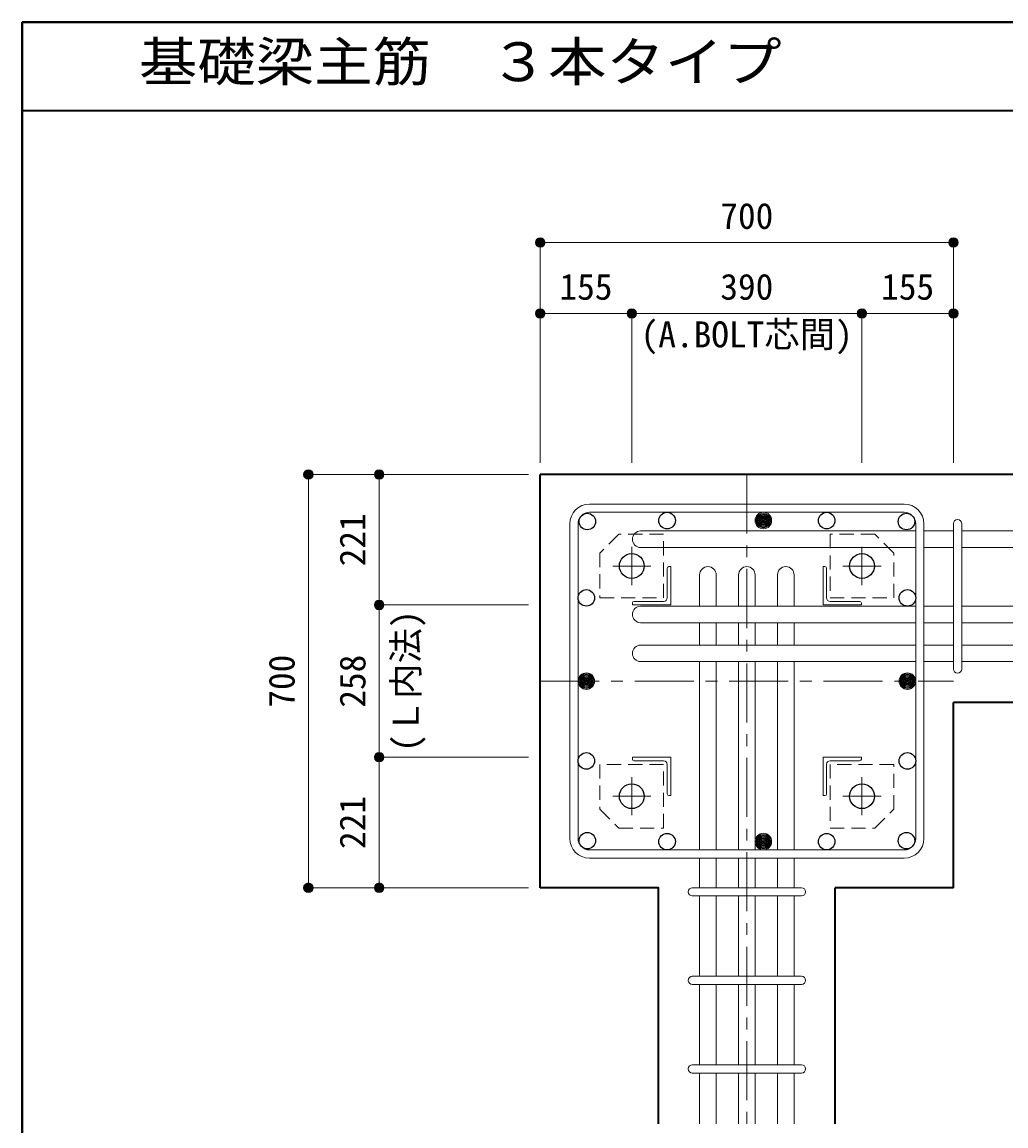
# Model space of a CAD drawing. Units: millimetres at full size, sheet at 1:20; some dimension numbers follow another scale. Extents: x -3982 to 3969, y -2797 to 2801.
# Drawn here: x -3982 to -2315, y 930 to 2801 of the extents above; entities that cross this region are included whole.
import ezdxf
from ezdxf.enums import TextEntityAlignment as Align

# ---------------------------------------------------------------- set-up
doc = ezdxf.new("R2010")
doc.units = ezdxf.units.MM
doc.header["$LTSCALE"] = 20
doc.header["$PDMODE"] = 32
doc.header["$PDSIZE"] = 12
doc.linetypes.add('CHAIN1', pattern=[8, 5, -1, 1, -1])
doc.linetypes.add('DASHED1', pattern=[1.8, 1.2, -0.6])
for name, color, linetype, lineweight in [('6-1_躯体線', 2, 'Continuous', 35), ('6-2_A.Bolt_', 4, 'Continuous', 9), ('6-3_柱型主筋', 4, 'Continuous', 9), ('6-4_フープ', 7, 'Continuous', 18), ('6-5_梁主筋', 7, 'Continuous', 18), ('6-6_S.T.P.', 7, 'Continuous', 18), ('6-7_文字', 7, 'Continuous', 18), ('6-9', 4, 'DASHED1', 9), ('6-D_寸法', 4, 'Continuous', 9), ('F-0_枠', 6, 'Continuous', 40)]:
    doc.layers.add(name, color=color, linetype=linetype, lineweight=lineweight)
doc.styles.add('ＭＳ ゴシック', font='')
doc.styles.get('ＭＳ ゴシック').set_extended_font_data('MS Gothic')

msp = doc.modelspace()

# ---------------------------------------------------------------- linework, layer by layer
at = {"layer": '6-1_躯体線'}
for p, q in [((-2003.87, 2034.12), (-3103.87, 2034.12)), ((-3103.87, 1334.12), (-3103.87, 2034.12)), ((-2003.87, 1647.62), (-2403.87, 1647.62)), ((-2403.87, 1334.12), (-2403.87, 1647.62)), ((-2604.37, 934.12), (-2604.37, 1334.12)), ((-2403.87, 1334.12), (-2604.37, 1334.12))]:
    msp.add_line(p, q, dxfattribs=at)
msp.add_lwpolyline([(-2903.37, 934.12), (-2903.37, 1334.12), (-3103.87, 1334.12)], dxfattribs=at)
at = {"layer": '6-2_A.Bolt_', "linetype": 'CHAIN1'}
for p, q in [((-2948.87, 1846.92), (-2948.87, 1911.42)), ((-2558.87, 1846.92), (-2558.87, 1911.42)), ((-2916.67, 1879.12), (-2981.17, 1879.12)), ((-2591.07, 1879.12), (-2526.57, 1879.12)), ((-2948.87, 1521.32), (-2948.87, 1456.82)), ((-2558.87, 1521.32), (-2558.87, 1456.82)), ((-2916.67, 1489.12), (-2981.17, 1489.12)), ((-2591.07, 1489.12), (-2526.57, 1489.12))]:
    msp.add_line(p, q, dxfattribs=at)
at = {"layer": '6-2_A.Bolt_'}
for p, q in [((-2888.87, 1875.12), (-2888.87, 1825.12)), ((-2882.87, 1878.12), (-2885.87, 1878.12)), ((-2882.87, 1878.12), (-2882.87, 1813.12)), ((-2624.87, 1878.12), (-2621.87, 1878.12)), ((-2624.87, 1878.12), (-2624.87, 1813.12)), ((-2618.87, 1875.12), (-2618.87, 1825.12)), ((-2947.87, 1813.12), (-2947.87, 1816.12)), ((-2944.87, 1819.12), (-2894.87, 1819.12)), ((-2562.87, 1819.12), (-2612.87, 1819.12)), ((-2559.87, 1813.12), (-2559.87, 1816.12)), ((-2947.87, 1813.12), (-2882.87, 1813.12)), ((-2559.87, 1813.12), (-2624.87, 1813.12)), ((-2947.87, 1555.12), (-2882.87, 1555.12)), ((-2947.87, 1555.12), (-2947.87, 1552.12)), ((-2882.87, 1490.12), (-2882.87, 1555.12)), ((-2559.87, 1555.12), (-2624.87, 1555.12)), ((-2624.87, 1490.12), (-2624.87, 1555.12)), ((-2559.87, 1555.12), (-2559.87, 1552.12)), ((-2944.87, 1549.12), (-2894.87, 1549.12)), ((-2888.87, 1493.12), (-2888.87, 1543.12)), ((-2618.87, 1493.12), (-2618.87, 1543.12)), ((-2562.87, 1549.12), (-2612.87, 1549.12)), ((-2882.87, 1490.12), (-2885.87, 1490.12)), ((-2624.87, 1490.12), (-2621.87, 1490.12))]:
    msp.add_line(p, q, dxfattribs=at)
at = {"layer": '6-2_A.Bolt_', "color": 3, "lineweight": 25}
for centre in [(-2948.87, 1879.12), (-2558.87, 1879.12), (-2948.87, 1489.12), (-2558.87, 1489.12)]:
    msp.add_circle(centre, 21, dxfattribs=at)
at = {"layer": '6-2_A.Bolt_'}
for centre, radius, start, end in [((-2885.87, 1875.12), 3, 90, 180), ((-2621.87, 1875.12), 3, 0, 90), ((-2944.87, 1816.12), 3, 90, 180), ((-2894.87, 1825.12), 6, 270, 0), ((-2612.87, 1825.12), 6, 180, 270), ((-2562.87, 1816.12), 3, 0, 90), ((-2944.87, 1552.12), 3, 180, 270), ((-2894.87, 1543.12), 6, 0, 90), ((-2612.87, 1543.12), 6, 90, 180), ((-2562.87, 1552.12), 3, 270, 0), ((-2885.87, 1493.12), 3, 180, 270), ((-2621.87, 1493.12), 3, 270, 0)]:
    msp.add_arc(centre, radius, start, end, dxfattribs=at)
at = {"layer": '6-3_柱型主筋', "color": 3, "lineweight": 25}
for centre in [(-3024.26, 1954.51), (-2889.06, 1956.12), (-2618.67, 1956.12), (-2483.48, 1954.51), (-3025.87, 1825.12), (-2481.87, 1825.12), (-3025.87, 1548.93), (-2481.87, 1548.93), (-3024.26, 1413.74), (-2889.06, 1412.12), (-2618.67, 1412.12), (-2483.48, 1413.74)]:
    msp.add_circle(centre, 14, dxfattribs=at)
at = {"layer": '6-3_柱型主筋'}
for centre, radius in [((-2725.87, 1956.24), 14), ((-2725.87, 1956.24), 12.5), ((-2725.87, 1956.24), 11), ((-2725.87, 1956.24), 9.5), ((-2725.87, 1956.24), 8), ((-2725.87, 1956.24), 6.5), ((-2725.87, 1956.24), 5), ((-2725.87, 1956.24), 3.5), ((-2725.87, 1956.24), 2), ((-2725.87, 1956.24), 0.5), ((-3025.87, 1684.12), 14), ((-3025.87, 1684.12), 12.5), ((-3025.87, 1684.12), 11), ((-3025.87, 1684.12), 9.5), ((-3025.87, 1684.12), 8), ((-3025.87, 1684.12), 6.5), ((-3025.87, 1684.12), 5), ((-3025.87, 1684.12), 3.5), ((-3025.87, 1684.12), 2), ((-3025.87, 1684.12), 0.5), ((-2481.87, 1684.12), 14), ((-2481.87, 1684.12), 12.5), ((-2481.87, 1684.12), 11), ((-2481.87, 1684.12), 9.5), ((-2481.87, 1684.12), 8), ((-2481.87, 1684.12), 6.5), ((-2481.87, 1684.12), 5), ((-2481.87, 1684.12), 3.5), ((-2481.87, 1684.12), 2), ((-2481.87, 1684.12), 0.5), ((-2725.87, 1412.24), 14), ((-2725.87, 1412.24), 12.5), ((-2725.87, 1412.24), 11), ((-2725.87, 1412.24), 9.5), ((-2725.87, 1412.24), 8), ((-2725.87, 1412.24), 6.5), ((-2725.87, 1412.24), 5), ((-2725.87, 1412.24), 3.5), ((-2725.87, 1412.24), 2), ((-2725.87, 1412.24), 0.5)]:
    msp.add_circle(centre, radius, dxfattribs=at)
at = {"layer": '6-4_フープ'}
for p, q in [((-2487.37, 1984.12), (-3020.37, 1984.12)), ((-2487.37, 1970.12), (-3020.37, 1970.12)), ((-3053.87, 1417.62), (-3053.87, 1950.62)), ((-3039.87, 1417.62), (-3039.87, 1950.62)), ((-2467.87, 1417.62), (-2467.87, 1950.62)), ((-2453.87, 1417.62), (-2453.87, 1950.62)), ((-2487.37, 1398.12), (-3020.37, 1398.12)), ((-2487.37, 1384.12), (-3020.37, 1384.12))]:
    msp.add_line(p, q, dxfattribs=at)
for centre, radius, start, end in [((-3020.37, 1950.62), 33.5, 90, 180), ((-2487.37, 1950.62), 33.5, 0, 90), ((-3020.37, 1950.62), 19.5, 90, 180), ((-2487.37, 1950.62), 19.5, 0, 90), ((-3020.37, 1417.62), 33.5, 180, 270), ((-3020.37, 1417.62), 19.5, 180, 270), ((-2487.37, 1417.62), 19.5, 270, 0), ((-2487.37, 1417.62), 33.5, 270, 0)]:
    msp.add_arc(centre, radius, start, end, dxfattribs=at)
at = {"layer": '6-5_梁主筋'}
for p, q in [((-2933.87, 1938.49), (-2467.87, 1938.49)), ((-2403.87, 1938.49), (-2453.87, 1938.49)), ((-2253.87, 1938.49), (-2389.87, 1938.49)), ((-2933.87, 1910.49), (-2467.87, 1910.49)), ((-2403.87, 1910.49), (-2453.87, 1910.49)), ((-2253.87, 1910.49), (-2389.87, 1910.49)), ((-2833.87, 1864.12), (-2833.87, 1811.12)), ((-2805.87, 1864.12), (-2805.87, 1811.12)), ((-2767.87, 1864.12), (-2767.87, 1811.12)), ((-2739.87, 1864.12), (-2739.87, 1811.12)), ((-2701.87, 1864.12), (-2701.87, 1811.12)), ((-2673.87, 1864.12), (-2673.87, 1811.12)), ((-2933.87, 1811.12), (-2467.87, 1811.12)), ((-2403.87, 1811.12), (-2453.87, 1811.12)), ((-2253.87, 1811.12), (-2389.87, 1811.12)), ((-2933.87, 1783.12), (-2467.87, 1783.12)), ((-2833.87, 1783.12), (-2833.87, 1745.12)), ((-2805.87, 1783.12), (-2805.87, 1745.12)), ((-2767.87, 1783.12), (-2767.87, 1745.12)), ((-2739.87, 1783.12), (-2739.87, 1745.12)), ((-2701.87, 1783.12), (-2701.87, 1745.12)), ((-2673.87, 1783.12), (-2673.87, 1745.12)), ((-2403.87, 1783.12), (-2453.87, 1783.12)), ((-2253.87, 1783.12), (-2389.87, 1783.12)), ((-2933.87, 1745.12), (-2467.87, 1745.12)), ((-2403.87, 1745.12), (-2453.87, 1745.12)), ((-2253.87, 1745.12), (-2389.87, 1745.12)), ((-2933.87, 1717.12), (-2467.87, 1717.12)), ((-2833.87, 1717.12), (-2833.87, 1398.12)), ((-2805.87, 1717.12), (-2805.87, 1398.12)), ((-2767.87, 1717.12), (-2767.87, 1398.12)), ((-2739.87, 1717.12), (-2739.87, 1398.12)), ((-2701.87, 1717.12), (-2701.87, 1398.12)), ((-2673.87, 1717.12), (-2673.87, 1398.12)), ((-2403.87, 1717.12), (-2453.87, 1717.12)), ((-2253.87, 1717.12), (-2389.87, 1717.12)), ((-2833.87, 1384.12), (-2833.87, 1334.12)), ((-2805.87, 1384.12), (-2805.87, 1334.12)), ((-2767.87, 1384.12), (-2767.87, 1334.12)), ((-2739.87, 1384.12), (-2739.87, 1334.12)), ((-2701.87, 1384.12), (-2701.87, 1334.12)), ((-2673.87, 1384.12), (-2673.87, 1334.12)), ((-2833.87, 1320.12), (-2833.87, 1184.12)), ((-2805.87, 1320.12), (-2805.87, 1184.12)), ((-2767.87, 1320.12), (-2767.87, 1184.12)), ((-2739.87, 1320.12), (-2739.87, 1184.12)), ((-2701.87, 1320.12), (-2701.87, 1184.12)), ((-2673.87, 1320.12), (-2673.87, 1184.12)), ((-2833.87, 1170.12), (-2833.87, 1034.12)), ((-2805.87, 1170.12), (-2805.87, 1034.12)), ((-2767.87, 1170.12), (-2767.87, 1034.12)), ((-2739.87, 1170.12), (-2739.87, 1034.12)), ((-2701.87, 1170.12), (-2701.87, 1034.12)), ((-2673.87, 1170.12), (-2673.87, 1034.12)), ((-2833.87, 1020.12), (-2833.87, 934.12)), ((-2805.87, 1020.12), (-2805.87, 934.12)), ((-2767.87, 1020.12), (-2767.87, 934.12)), ((-2739.87, 1020.12), (-2739.87, 934.12)), ((-2701.87, 1020.12), (-2701.87, 934.12)), ((-2673.87, 1020.12), (-2673.87, 934.12))]:
    msp.add_line(p, q, dxfattribs=at)
for centre, start, end in [((-2933.87, 1924.49), 90, 180), ((-2933.87, 1924.49), 180, 270), ((-2819.87, 1864.12), 90, 180), ((-2819.87, 1864.12), 0, 90), ((-2753.87, 1864.12), 90, 180), ((-2753.87, 1864.12), 0, 90), ((-2687.87, 1864.12), 90, 180), ((-2687.87, 1864.12), 0, 90), ((-2933.87, 1797.12), 90, 180), ((-2933.87, 1797.12), 180, 270), ((-2933.87, 1731.12), 90, 180), ((-2933.87, 1731.12), 180, 270)]:
    msp.add_arc(centre, 14, start, end, dxfattribs=at)
at = {"layer": '6-6_S.T.P.'}
for p, q in [((-2403.87, 1704.62), (-2403.87, 1950.6)), ((-2403.87, 1704.62), (-2403.87, 1950.6)), ((-2403.87, 1704.62), (-2403.87, 1950.6)), ((-2403.87, 1704.62), (-2403.87, 1950.6)), ((-2389.87, 1704.62), (-2389.87, 1950.6)), ((-2389.87, 1704.62), (-2389.87, 1950.6)), ((-2389.87, 1704.62), (-2389.87, 1950.6)), ((-2389.87, 1704.62), (-2389.87, 1950.6)), ((-2846.37, 1334.12), (-2661.37, 1334.12)), ((-2846.37, 1320.12), (-2661.37, 1320.12)), ((-2846.37, 1184.12), (-2661.37, 1184.12)), ((-2846.37, 1170.12), (-2661.37, 1170.12)), ((-2846.37, 1034.12), (-2661.37, 1034.12)), ((-2846.37, 1020.12), (-2661.37, 1020.12))]:
    msp.add_line(p, q, dxfattribs=at)
for centre, start, end in [((-2396.87, 1950.99), 0, 180), ((-2396.87, 1950.99), 0, 180), ((-2396.87, 1950.99), 0, 180), ((-2396.87, 1950.99), 0, 180), ((-2396.87, 1704.62), 180, 0), ((-2396.87, 1704.62), 180, 0), ((-2396.87, 1704.62), 180, 0), ((-2396.87, 1704.62), 180, 0), ((-2846.37, 1327.12), 90, 270), ((-2846.37, 1327.12), 90, 270), ((-2846.37, 1327.12), 90, 270), ((-2846.37, 1327.12), 90, 270), ((-2661.37, 1327.12), 270, 90), ((-2661.37, 1327.12), 270, 90), ((-2661.37, 1327.12), 270, 90), ((-2661.37, 1327.12), 270, 90), ((-2846.37, 1177.12), 90, 270), ((-2661.37, 1177.12), 270, 90), ((-2846.37, 1027.12), 90, 270), ((-2661.37, 1027.12), 270, 90)]:
    msp.add_arc(centre, 7, start, end, dxfattribs=at)
at = {"layer": '6-9'}
for points in [[(-3002.87, 1825.12), (-2894.87, 1825.12), (-2894.87, 1933.12), (-2970.87, 1933.12), (-3002.87, 1901.12)], [(-2536.87, 1933.12), (-2612.87, 1933.12), (-2612.87, 1825.12), (-2504.87, 1825.12), (-2504.87, 1901.12)], [(-2894.87, 1435.12), (-2894.87, 1543.12), (-3002.87, 1543.12), (-3002.87, 1467.12), (-2970.87, 1435.12)], [(-2504.87, 1543.12), (-2612.87, 1543.12), (-2612.87, 1435.12), (-2536.87, 1435.12), (-2504.87, 1467.12)]]:
    msp.add_lwpolyline(points, close=True, dxfattribs=at)
at = {"layer": '6-D_寸法'}
for p, q in [((-3103.87, 2427.15), (-2403.87, 2427.15)), ((-2403.87, 2427.15), (-2403.87, 2307.15)), ((-2948.87, 2307.15), (-2948.87, 2054.12)), ((-2558.87, 2307.15), (-2558.87, 2054.12)), ((-2558.87, 2307.15), (-2403.87, 2307.15)), ((-2403.87, 2307.15), (-2403.87, 2054.12)), ((-3496.89, 2034.12), (-3376.89, 2034.12)), ((-3496.89, 2034.12), (-3496.89, 1334.12)), ((-3376.89, 2034.12), (-3123.87, 2034.12)), ((-3376.89, 2034.12), (-3376.89, 1813.12)), ((-3376.89, 1813.12), (-3123.87, 1813.12)), ((-3376.89, 1813.12), (-3376.89, 1555.12)), ((-3376.89, 1555.12), (-3123.87, 1555.12)), ((-3376.89, 1555.12), (-3376.89, 1334.12))]:
    msp.add_line(p, q, dxfattribs=at)
at = {"layer": '6-D_寸法', "linetype": 'CHAIN1'}
for p, q in [((-2753.87, 2034.12), (-2753.87, 934.12)), ((-3103.87, 1684.12), (-2403.87, 1684.12))]:
    msp.add_line(p, q, dxfattribs=at)
at = {"layer": '6-D_寸法'}
for points in [[(-3103.87, 2427.15), (-3103.87, 2307.15), (-3103.87, 2054.12)], [(-3103.87, 2307.15), (-2948.87, 2307.15), (-2558.87, 2307.15)], [(-3496.89, 1334.12), (-3376.89, 1334.12), (-3123.87, 1334.12)]]:
    msp.add_lwpolyline(points, dxfattribs=at)
for centre, radius in [((-3103.87, 2427.15), 8), ((-3103.87, 2427.15), 7.2), ((-3103.87, 2427.15), 6.4), ((-3103.87, 2427.15), 5.6), ((-3103.87, 2427.15), 4.8), ((-2403.87, 2427.15), 8), ((-2403.87, 2427.15), 7.2), ((-2403.87, 2427.15), 6.4), ((-2403.87, 2427.15), 5.6), ((-2403.87, 2427.15), 4.8), ((-3103.87, 2427.15), 4), ((-3103.87, 2427.15), 3.2), ((-3103.87, 2427.15), 2.4), ((-3103.87, 2427.15), 1.6), ((-3103.87, 2427.15), 0.8), ((-2403.87, 2427.15), 4), ((-2403.87, 2427.15), 3.2), ((-2403.87, 2427.15), 2.4), ((-2403.87, 2427.15), 1.6), ((-2403.87, 2427.15), 0.8), ((-3103.87, 2307.15), 8), ((-3103.87, 2307.15), 7.2), ((-3103.87, 2307.15), 6.4), ((-3103.87, 2307.15), 5.6), ((-3103.87, 2307.15), 4.8), ((-3103.87, 2307.15), 4), ((-3103.87, 2307.15), 3.2), ((-3103.87, 2307.15), 2.4), ((-3103.87, 2307.15), 1.6), ((-3103.87, 2307.15), 0.8), ((-2948.87, 2307.15), 8), ((-2948.87, 2307.15), 7.2), ((-2948.87, 2307.15), 6.4), ((-2948.87, 2307.15), 5.6), ((-2948.87, 2307.15), 4.8), ((-2948.87, 2307.15), 4), ((-2948.87, 2307.15), 3.2), ((-2948.87, 2307.15), 2.4), ((-2948.87, 2307.15), 1.6), ((-2948.87, 2307.15), 0.8), ((-2558.87, 2307.15), 8), ((-2558.87, 2307.15), 7.2), ((-2558.87, 2307.15), 6.4), ((-2558.87, 2307.15), 5.6), ((-2558.87, 2307.15), 4.8), ((-2558.87, 2307.15), 4), ((-2558.87, 2307.15), 3.2), ((-2558.87, 2307.15), 2.4), ((-2558.87, 2307.15), 1.6), ((-2558.87, 2307.15), 0.8), ((-2403.87, 2307.15), 8), ((-2403.87, 2307.15), 7.2), ((-2403.87, 2307.15), 6.4), ((-2403.87, 2307.15), 5.6), ((-2403.87, 2307.15), 4.8), ((-2403.87, 2307.15), 4), ((-2403.87, 2307.15), 3.2), ((-2403.87, 2307.15), 2.4), ((-2403.87, 2307.15), 1.6), ((-2403.87, 2307.15), 0.8), ((-3496.89, 2034.12), 8), ((-3496.89, 2034.12), 7.2), ((-3496.89, 2034.12), 6.4), ((-3496.89, 2034.12), 5.6), ((-3496.89, 2034.12), 4.8), ((-3376.89, 2034.12), 8), ((-3376.89, 2034.12), 7.2), ((-3376.89, 2034.12), 6.4), ((-3376.89, 2034.12), 5.6), ((-3376.89, 2034.12), 4.8), ((-3496.89, 2034.12), 4), ((-3496.89, 2034.12), 3.2), ((-3496.89, 2034.12), 2.4), ((-3496.89, 2034.12), 1.6), ((-3496.89, 2034.12), 0.8), ((-3376.89, 2034.12), 4), ((-3376.89, 2034.12), 3.2), ((-3376.89, 2034.12), 2.4), ((-3376.89, 2034.12), 1.6), ((-3376.89, 2034.12), 0.8), ((-3376.89, 1813.12), 8), ((-3376.89, 1813.12), 7.2), ((-3376.89, 1813.12), 6.4), ((-3376.89, 1813.12), 5.6), ((-3376.89, 1813.12), 4.8), ((-3376.89, 1813.12), 4), ((-3376.89, 1813.12), 3.2), ((-3376.89, 1813.12), 2.4), ((-3376.89, 1813.12), 1.6), ((-3376.89, 1813.12), 0.8), ((-3376.89, 1555.12), 8), ((-3376.89, 1555.12), 7.2), ((-3376.89, 1555.12), 6.4), ((-3376.89, 1555.12), 5.6), ((-3376.89, 1555.12), 4.8), ((-3376.89, 1555.12), 4), ((-3376.89, 1555.12), 3.2), ((-3376.89, 1555.12), 2.4), ((-3376.89, 1555.12), 1.6), ((-3376.89, 1555.12), 0.8), ((-3496.89, 1334.12), 8), ((-3496.89, 1334.12), 7.2), ((-3496.89, 1334.12), 6.4), ((-3496.89, 1334.12), 5.6), ((-3496.89, 1334.12), 4.8), ((-3496.89, 1334.12), 4), ((-3496.89, 1334.12), 3.2), ((-3496.89, 1334.12), 2.4), ((-3496.89, 1334.12), 1.6), ((-3496.89, 1334.12), 0.8), ((-3376.89, 1334.12), 8), ((-3376.89, 1334.12), 7.2), ((-3376.89, 1334.12), 6.4), ((-3376.89, 1334.12), 5.6), ((-3376.89, 1334.12), 4.8), ((-3376.89, 1334.12), 4), ((-3376.89, 1334.12), 3.2), ((-3376.89, 1334.12), 2.4), ((-3376.89, 1334.12), 1.6), ((-3376.89, 1334.12), 0.8)]:
    msp.add_circle(centre, radius, dxfattribs=at)
at = {"layer": '6-D_寸法', "color": 7}
for p in [(-3103.87, 2427.15), (-2403.87, 2427.15), (-3103.87, 2307.15), (-2948.87, 2307.15), (-2558.87, 2307.15), (-2403.87, 2307.15), (-3496.89, 2034.12), (-3376.89, 2034.12), (-3376.89, 1813.12), (-3376.89, 1555.12), (-3496.89, 1334.12), (-3376.89, 1334.12)]:
    msp.add_point(p, dxfattribs=at)
at = {"layer": 'F-0_枠'}
for q in [(3969.4, 2800.77), (-3981.92, -2796.83)]:
    msp.add_line((-3981.92, 2800.77), q, dxfattribs=at)
at = {"layer": 'F-0_枠', "color": 2, "lineweight": 35}
msp.add_line((-3981.92, 2650.77), (2482.4, 2650.77), dxfattribs=at)

# ---------------------------------------------------------------- texts
at = {"layer": '6-7_文字', "color": 2, "style": 'ＭＳ ゴシック', "width": 1.1}
msp.add_text('\u3000\u3000基礎梁主筋\u3000３本タイプ', height=65.98, dxfattribs=at).set_placement((-3981.92, 2680.77), align=Align.BOTTOM_LEFT)
at = {"layer": '6-D_寸法', "style": 'ＭＳ ゴシック'}
for s, p in [('700', (-2798.87, 2437.15)), ('155', (-3071.37, 2317.15)), ('390', (-2798.87, 2317.15)), ('155', (-2526.37, 2317.15)), ('(A.BOLT芯間)', (-2933.87, 2236.42))]:
    msp.add_text(s, height=43.99, dxfattribs=at).set_placement(p, align=Align.BOTTOM_LEFT)
for s, p in [('221', (-3386.89, 1878.62)), ('(Ｌ内法)', (-3296.68, 1564.12)), ('700', (-3506.89, 1639.12)), ('258', (-3386.89, 1639.12)), ('221', (-3386.89, 1399.62))]:
    msp.add_text(s, height=43.99, rotation=90, dxfattribs=at).set_placement(p, align=Align.BOTTOM_LEFT)

doc.saveas('drawing.dxf')
